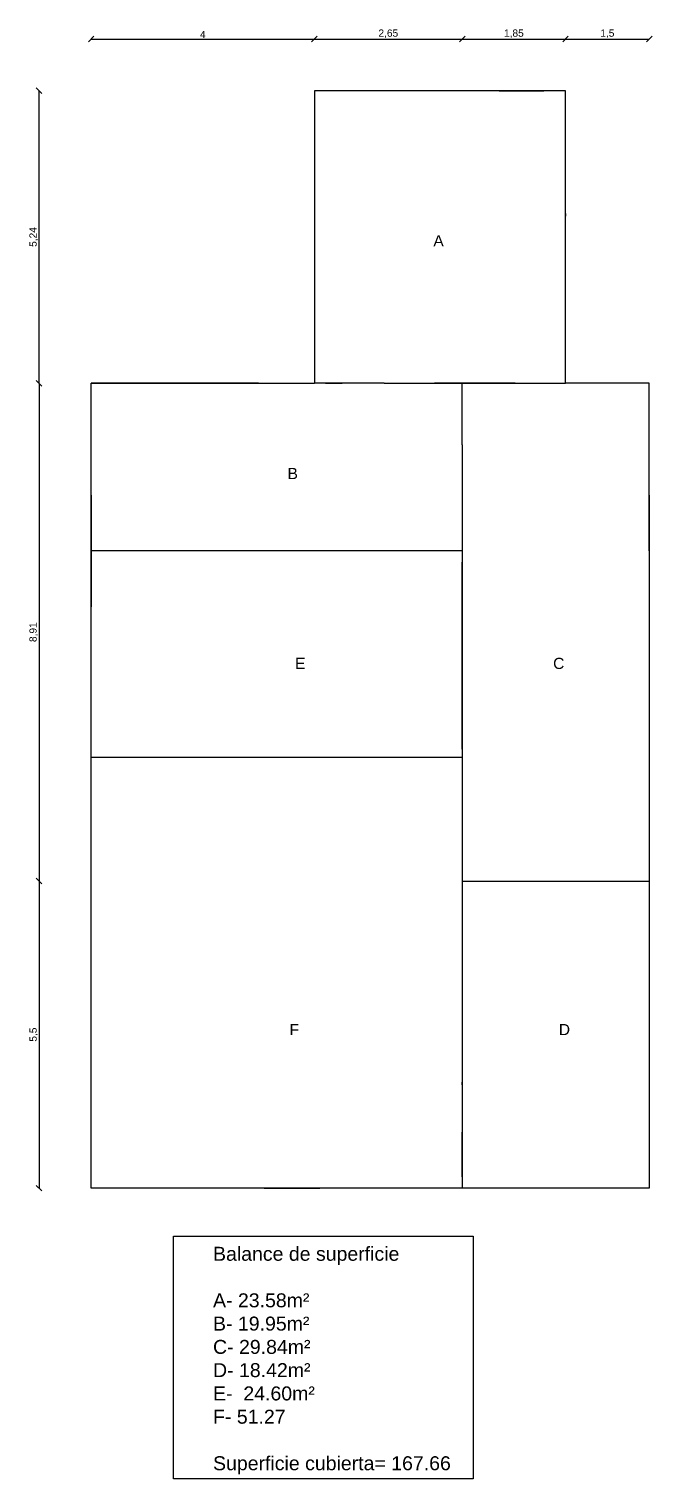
# Model space of a CAD drawing. Header units: millimetres. Extents: x 2439 to 2849, y 1282 to 1398.
# Drawn here: x 2507.09 to 2518.25, y 1371.54 to 1397.5 of the extents above; entities that cross this region are included whole.
import ezdxf

# ---------------------------------------------------------------- set-up
doc = ezdxf.new("R2010")
doc.units = ezdxf.units.MM
doc.layers.add('Muro', color=3, linetype='Continuous')
doc.styles.get("Standard").update_dxf_attribs({"font": 'arial.ttf'})
doc.dimstyles.new('Joel', dxfattribs={"dimtxt": 0.13, "dimasz": 0.1, "dimexe": 1.25, "dimexo": 0.625, "dimgap": 0.0176, "dimtad": 1, "dimtxsty": 'Standard', "dimblk": 'OBLIQUE', "dimcen": 2.5, "dimse1": 1, "dimse2": 1, "dimclre": 256, "dimadec": 0, "dimazin": 0, "dimtfac": 1, "dimtmove": 0, "dimatfit": 3, "dimldrblk": 'OBLIQUE', "dimfxl": 1, "dimarcsym": 0})

# ---------------------------------------------------------------- blocks, each defined once
blk = doc.blocks.new('_Oblique')
at = {"color": 0, "linetype": 'ByBlock', "lineweight": -2}
blk.add_line((-0.5, -0.5), (0.5, 0.5), dxfattribs=at)
blk = doc.blocks.new('*D153')
at = {"color": 0, "lineweight": -2, "transparency": 16777216}
blk.add_line((2508.204, 1397.324), (2512.204, 1397.324), dxfattribs=at)
at = {"layer": 'Defpoints', "color": 0, "transparency": 16777216}
for p in [(2512.204, 1397.324), (2508.204, 1391.159), (2512.204, 1391.159)]:
    blk.add_point(p, dxfattribs=at)
at = {"color": 0, "lineweight": -2, "transparency": 16777216, "xscale": 0.1, "yscale": 0.1, "zscale": 0.1, "rotation": 180}
blk.add_blockref('_Oblique', (2508.204, 1397.324), dxfattribs=at)
at = {"color": 0, "lineweight": -2, "transparency": 16777216, "xscale": 0.1, "yscale": 0.1, "zscale": 0.1}
blk.add_blockref('_Oblique', (2512.204, 1397.324), dxfattribs=at)
at = {"color": 0, "transparency": 16777216, "insert": (2510.204, 1397.406), "char_height": 0.13, "attachment_point": 5}
blk.add_mtext('4', dxfattribs=at)
blk = doc.blocks.new('*D154')
at = {"color": 0, "lineweight": -2, "transparency": 16777216}
blk.add_line((2507.271, 1391.159), (2507.271, 1396.4), dxfattribs=at)
at = {"layer": 'Defpoints', "color": 0, "transparency": 16777216}
for p in [(2507.271, 1396.4), (2508.204, 1396.4), (2508.204, 1391.159)]:
    blk.add_point(p, dxfattribs=at)
at = {"color": 0, "lineweight": -2, "transparency": 16777216, "xscale": 0.1, "yscale": 0.1, "zscale": 0.1}
for p, rotation in [((2507.271, 1396.4), 90), ((2507.271, 1391.159), 270)]:
    blk.add_blockref('_Oblique', p, dxfattribs=dict(at, rotation=rotation))
at = {"color": 0, "transparency": 16777216, "insert": (2507.175, 1393.78), "char_height": 0.13, "attachment_point": 5, "rotation": 90}
blk.add_mtext('5,24', dxfattribs=at)
blk = doc.blocks.new('*D155')
at = {"color": 0, "lineweight": -2, "transparency": 16777216}
blk.add_line((2507.271, 1391.159), (2507.271, 1382.246), dxfattribs=at)
at = {"layer": 'Defpoints', "color": 0, "transparency": 16777216}
for p in [(2508.204, 1391.159), (2507.271, 1382.246), (2508.204, 1382.246)]:
    blk.add_point(p, dxfattribs=at)
at = {"color": 0, "lineweight": -2, "transparency": 16777216, "xscale": 0.1, "yscale": 0.1, "zscale": 0.1}
for p, rotation in [((2507.271, 1391.159), 90), ((2507.271, 1382.246), 270)]:
    blk.add_blockref('_Oblique', p, dxfattribs=dict(at, rotation=rotation))
at = {"color": 0, "transparency": 16777216, "insert": (2507.175, 1386.703), "char_height": 0.13, "attachment_point": 5, "rotation": 90}
blk.add_mtext('8,91', dxfattribs=at)
blk = doc.blocks.new('*D156')
at = {"color": 0, "lineweight": -2, "transparency": 16777216}
blk.add_line((2507.271, 1382.246), (2507.271, 1376.746), dxfattribs=at)
at = {"layer": 'Defpoints', "color": 0, "transparency": 16777216}
for p in [(2514.854, 1382.246), (2507.271, 1376.746), (2514.854, 1376.746)]:
    blk.add_point(p, dxfattribs=at)
at = {"color": 0, "lineweight": -2, "transparency": 16777216, "xscale": 0.1, "yscale": 0.1, "zscale": 0.1}
for p, rotation in [((2507.271, 1382.246), 90), ((2507.271, 1376.746), 270)]:
    blk.add_blockref('_Oblique', p, dxfattribs=dict(at, rotation=rotation))
at = {"color": 0, "transparency": 16777216, "insert": (2507.176, 1379.496), "char_height": 0.13, "attachment_point": 5, "rotation": 90}
blk.add_mtext('5,5', dxfattribs=at)
blk = doc.blocks.new('*D157')
at = {"color": 0, "lineweight": -2, "transparency": 16777216}
blk.add_line((2512.204, 1397.324), (2514.854, 1397.324), dxfattribs=at)
at = {"layer": 'Defpoints', "color": 0, "transparency": 16777216}
for p in [(2514.854, 1397.324), (2512.204, 1396.4), (2514.854, 1396.4)]:
    blk.add_point(p, dxfattribs=at)
at = {"color": 0, "lineweight": -2, "transparency": 16777216, "xscale": 0.1, "yscale": 0.1, "zscale": 0.1, "rotation": 180}
blk.add_blockref('_Oblique', (2512.204, 1397.324), dxfattribs=at)
at = {"color": 0, "lineweight": -2, "transparency": 16777216, "xscale": 0.1, "yscale": 0.1, "zscale": 0.1}
blk.add_blockref('_Oblique', (2514.854, 1397.324), dxfattribs=at)
at = {"color": 0, "transparency": 16777216, "insert": (2513.529, 1397.419), "char_height": 0.13, "attachment_point": 5}
blk.add_mtext('2,65', dxfattribs=at)
blk = doc.blocks.new('*D158')
at = {"color": 0, "lineweight": -2, "transparency": 16777216}
blk.add_line((2514.854, 1397.324), (2516.704, 1397.324), dxfattribs=at)
at = {"layer": 'Defpoints', "color": 0, "transparency": 16777216}
for p in [(2516.704, 1397.324), (2514.854, 1391.159), (2516.704, 1391.159)]:
    blk.add_point(p, dxfattribs=at)
at = {"color": 0, "lineweight": -2, "transparency": 16777216, "xscale": 0.1, "yscale": 0.1, "zscale": 0.1, "rotation": 180}
blk.add_blockref('_Oblique', (2514.854, 1397.324), dxfattribs=at)
at = {"color": 0, "lineweight": -2, "transparency": 16777216, "xscale": 0.1, "yscale": 0.1, "zscale": 0.1}
blk.add_blockref('_Oblique', (2516.704, 1397.324), dxfattribs=at)
at = {"color": 0, "transparency": 16777216, "insert": (2515.779, 1397.419), "char_height": 0.13, "attachment_point": 5}
blk.add_mtext('1,85', dxfattribs=at)
blk = doc.blocks.new('*D159')
at = {"color": 0, "lineweight": -2, "transparency": 16777216}
blk.add_line((2516.704, 1397.324), (2518.204, 1397.324), dxfattribs=at)
at = {"layer": 'Defpoints', "color": 0, "transparency": 16777216}
for p in [(2518.204, 1397.324), (2516.704, 1391.159), (2518.204, 1391.159)]:
    blk.add_point(p, dxfattribs=at)
at = {"color": 0, "lineweight": -2, "transparency": 16777216, "xscale": 0.1, "yscale": 0.1, "zscale": 0.1, "rotation": 180}
blk.add_blockref('_Oblique', (2516.704, 1397.324), dxfattribs=at)
at = {"color": 0, "lineweight": -2, "transparency": 16777216, "xscale": 0.1, "yscale": 0.1, "zscale": 0.1}
blk.add_blockref('_Oblique', (2518.204, 1397.324), dxfattribs=at)
at = {"color": 0, "transparency": 16777216, "insert": (2517.454, 1397.419), "char_height": 0.13, "attachment_point": 5}
blk.add_mtext('1,5', dxfattribs=at)

msp = doc.modelspace()

# ---------------------------------------------------------------- linework, layer by layer
for p, q in [((2515.51489, 1396.40004), (2516.31489, 1396.40004)), ((2516.70407, 1394.20004), (2516.70407, 1394.15004)), ((2514.85407, 1388.15938), (2508.20407, 1388.15938)), ((2514.85407, 1384.45938), (2508.20407, 1384.45938)), ((2514.85407, 1382.24641), (2518.20407, 1382.24641)), ((2516.20391, 1382.24641), (2518.00407, 1382.24641)), ((2514.85407, 1381.24641), (2514.85407, 1379.94641)), ((2514.85407, 1379.94641), (2514.85407, 1376.74641)), ((2514.85407, 1378.59641), (2514.85407, 1378.64641))]:
    msp.add_line(p, q)
msp.add_lwpolyline([(2509.68145, 1375.88753), (2515.04726, 1375.88753), (2515.04726, 1371.53805), (2509.68145, 1371.53805)], close=True)
at = {"layer": 'Muro'}
for p, q in [((2516.70407, 1396.40004), (2512.20407, 1396.40004)), ((2512.20407, 1396.40004), (2512.20407, 1393.68634)), ((2512.20407, 1393.68634), (2512.20407, 1391.15938)), ((2511.20407, 1391.15938), (2508.20407, 1391.15938)), ((2508.20407, 1391.15938), (2511.20407, 1391.15938)), ((2508.20407, 1376.74641), (2508.20407, 1391.15938)), ((2509.70407, 1391.15938), (2512.20407, 1391.15938)), ((2513.45407, 1391.15938), (2512.20407, 1391.15938)), ((2512.40407, 1391.15938), (2512.70407, 1391.15938)), ((2514.35407, 1391.15938), (2516.50407, 1391.15938)), ((2515.80407, 1391.15938), (2514.35407, 1391.15938)), ((2514.85407, 1390.05938), (2514.85407, 1391.15938)), ((2518.20407, 1391.15938), (2516.70407, 1391.15938)), ((2518.20407, 1391.15938), (2516.70407, 1391.15938)), ((2508.20407, 1389.15938), (2508.20407, 1387.15938)), ((2518.20407, 1389.15938), (2518.20407, 1386.77347)), ((2514.85407, 1388.15938), (2514.85407, 1381.24641)), ((2514.85407, 1384.60938), (2514.85407, 1387.95938)), ((2518.20407, 1386.77347), (2518.20407, 1385.64654)), ((2518.20407, 1385.64654), (2518.20407, 1376.74641)), ((2514.85407, 1376.94641), (2514.85407, 1377.74641)), ((2512.50407, 1376.74641), (2508.20407, 1376.74641)), ((2512.30407, 1376.74641), (2511.30407, 1376.74641)), ((2514.50407, 1376.74641), (2512.50407, 1376.74641)), ((2518.20407, 1376.74641), (2514.50407, 1376.74641))]:
    msp.add_line(p, q, dxfattribs=at)
for points in [[(2516.70407, 1391.15938), (2516.70407, 1396.40004)], [(2516.70407, 1394.20004), (2516.70407, 1396.40004)], [(2513.45407, 1391.15938), (2516.70407, 1391.15938)], [(2518.20407, 1388.15938), (2518.20407, 1391.15938)], [(2514.85407, 1390.05938), (2514.85407, 1388.15938)], [(2514.85407, 1377.74641), (2514.85407, 1376.94641)], [(2511.30407, 1376.74641), (2512.30407, 1376.74641)]]:
    msp.add_lwpolyline(points, dxfattribs=at)

# ---------------------------------------------------------------- texts
at = {"attachment_point": 1}
for s, width, insert, char_height in [('A', 5.3475464, (2514.33621, 1393.81192), 0.2), ('B', 5.3475464, (2511.72288, 1389.64426), 0.2), ('E', 5.3475464, (2511.8583, 1386.24415), 0.2), ('C', 5.3475464, (2516.48148, 1386.24415), 0.2), ('F', 5.3475464, (2511.75878, 1379.68635), 0.2), ('D', 5.3475464, (2516.58364, 1379.68635), 0.2), ('Balance de superficie \\P\\PA- 23.58m²\\PB- 19.95m²\\PC- 29.84m²\\PD- 18.42m²\\PE-  24.60m²\\PF- 51.27\\P\\PSuperficie cubierta= 167.66', 8.8548579, (2510.38812, 1375.69611), 0.25)]:
    msp.add_mtext_dynamic_manual_height_columns(s, width=width, gutter_width=12.5, heights=[0], dxfattribs=dict(at, insert=insert, char_height=char_height))

# ---------------------------------------------------------------- dimensions: what is measured, and where the dimension line sits
for base, p1, p2, picture, middle in [((2512.20407, 1397.32369), (2508.20407, 1391.15938), (2512.20407, 1391.15938), '*D153', (2510.20407, 1397.40629)), ((2514.85407, 1397.32369), (2512.20407, 1396.40004), (2514.85407, 1396.40004), '*D157', (2513.52907, 1397.41941)), ((2516.70407, 1397.32369), (2514.85407, 1391.15938), (2516.70407, 1391.15938), '*D158', (2515.77907, 1397.41941)), ((2518.20407, 1397.32369), (2516.70407, 1391.15938), (2518.20407, 1391.15938), '*D159', (2517.45407, 1397.41941))]:
    dim = msp.add_linear_dim(base=base, p1=p1, p2=p2, dimstyle='Joel', override={"dimfxl": 0.1, "dimarcsym": 2})
    dim.commit()
    dim.dimension.update_dxf_attribs({"geometry": picture, "text_midpoint": middle})
for base, p1, p2, picture, middle in [((2507.27117, 1396.40004), (2508.20407, 1391.15938), (2508.20407, 1396.40004), '*D154', (2507.17545, 1393.77971)), ((2507.27117, 1382.24641), (2508.20407, 1391.15938), (2508.20407, 1382.24641), '*D155', (2507.17545, 1386.70289)), ((2507.27117, 1376.74641), (2514.85407, 1382.24641), (2514.85407, 1376.74641), '*D156', (2507.17572, 1379.49641))]:
    dim = msp.add_linear_dim(base=base, p1=p1, p2=p2, angle=90, dimstyle='Joel', override={"dimfxl": 0.1, "dimarcsym": 2})
    dim.commit()
    dim.dimension.update_dxf_attribs({"geometry": picture, "text_midpoint": middle})

doc.saveas('drawing.dxf')
